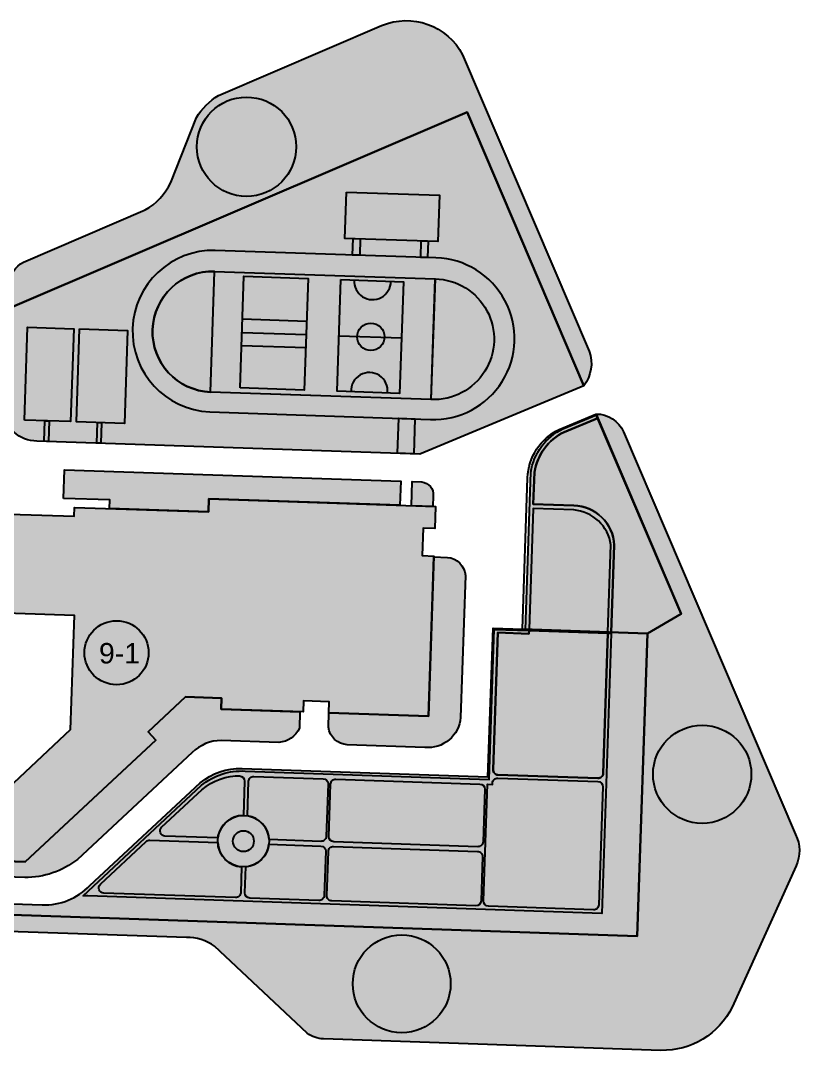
# Model space of a CAD drawing. Header units: millimetres. Extents: x 2242357 to 2245404, y 378014 to 382094.
# Drawn here: x 2243667.4 to 2243819.9, y 378197.3 to 378399.2 of the extents above; entities that cross this region are included whole.
import ezdxf

# ---------------------------------------------------------------- set-up
doc = ezdxf.new("R2010")
doc.units = ezdxf.units.MM
doc.layers.add('подписи_мвд', color=250, linetype='Continuous', transparency=0.4)
for name, color, linetype, true_color, transparency in [('школа_дорожки', 7, 'Continuous', 0x000000, 0.5), ('школа_дорожки_штриховки', 7, 'Continuous', 0xe5d73e, 0.5), ('школа_здание_штриховка', 7, 'Continuous', 0xae5b56, 0.5), ('школа_озеленение_штриховка', 7, 'Continuous', 0x4dd15e, 0.5), ('школа_розовая_площадка', 7, 'Continuous', 0x000000, 0.5), ('школа_розовая_площадка_штриховка', 7, 'Continuous', 0xd8749c, 0.5), ('школа_сад', 7, 'Continuous', 0x000000, 0.5), ('школа_сад_штриховка', 7, 'Continuous', 0x2d8650, 0.5), ('школа_штриховка_тропинки_площадки', 7, 'Continuous', 0xf4c085, 0.5)]:
    doc.layers.add(name, color=color, linetype=linetype, true_color=true_color, transparency=transparency)
for name, color, linetype, true_color in [('школа_контур_здания', 7, 'Continuous', 0x000000), ('школа_озеленение', 7, 'Continuous', 0x000000), ('школа_стадион', 7, 'Continuous', 0x000000), ('школа_стадион_дорожки_штриховка', 7, 'Continuous', 0x6d6b5f), ('школа_стадион_игра_штриховка', 7, 'Continuous', 0x3e738e), ('школа_стадион_озеленение_штриховка', 7, 'Continuous', 0x50ef34), ('школа_стадион_поле_штриховка', 7, 'Continuous', 0x419b31), ('школа_тропинки_площадки', 7, 'Continuous', 0x000000)]:
    doc.layers.add(name, color=color, linetype=linetype, true_color=true_color)
doc.styles.get("Standard").update_dxf_attribs({"font": 'arial.ttf'})

msp = doc.modelspace()

# ---------------------------------------------------------------- hatches: boundary and pattern name
at = {"layer": 'школа_дорожки_штриховки'}
h = msp.add_hatch(color=256, dxfattribs=at)
h.dxf.hatch_style = 1
edge = h.paths.add_edge_path()
edge.add_line((2243766.226253574, 378279.8287410578), (2243767.27619258, 378310.6722437174))
edge.add_arc((2243778.584223656, 378308.844119709), 11.45485068511808, 115.95700505604111, 170.8166759319917, ccw=False)
edge.add_line((2243773.570474855, 378319.1434365393), (2243780.1304564, 378321.87471087))
edge.add_line((2243780.1304564, 378321.87471087), (2243780.395630677, 378321.2532400124))
edge.add_line((2243780.395630677, 378321.2532400124), (2243773.838311432, 378318.5230741412))
edge.add_arc((2243778.54336208, 378308.9288420103), 10.68582199810089, 116.1235208703084, 170.7434327761716)
edge.add_line((2243767.996691542, 378310.6477173211), (2243767.783589209, 378304.3875228376))
edge.add_line((2243767.783589209, 378304.3875228376), (2243775.718992906, 378304.1173949612))
edge.add_arc((2243775.501650902, 378295.9731191638), 8.147175327184248, 2.7406115191815843, 88.471340492477, ccw=False)
edge.add_line((2243783.639507774, 378296.3626719255), (2243783.05717541, 378279.2558021947))
edge.add_line((2243783.05717541, 378279.2558021947), (2243782.411039874, 378279.2777971967))
edge.add_line((2243782.411039874, 378279.2777971967), (2243782.993372238, 378296.3846669276))
edge.add_arc((2243775.059509992, 378295.2542096912), 8.01399424108967, 8.109211684278199, 85.49310485613262)
edge.add_line((2243775.689242184, 378303.2434237365), (2243767.753838487, 378303.5135516128))
edge.add_line((2243767.753838487, 378303.5135516128), (2243766.946752536, 378279.8042146616))
edge.add_line((2243766.946752536, 378279.8042146616), (2243766.226253574, 378279.8287410578))
h = msp.add_hatch(color=256, dxfattribs=at)
h.dxf.hatch_style = 1
edge = h.paths.add_edge_path()
edge.add_line((2243711.320157453, 378252.0671196542), (2243759.14740731, 378250.43903948))
edge.add_line((2243759.14740731, 378250.43903948), (2243760.147992137, 378279.8326905399))
edge.add_line((2243760.147992137, 378279.8326905399), (2243766.939851612, 378279.6014898794))
edge.add_line((2243766.939851612, 378279.6014898794), (2243766.919039447, 378278.9901019374))
edge.add_line((2243766.919039447, 378278.9901019374), (2243760.8047134, 378279.1982387851))
edge.add_line((2243760.8047134, 378279.1982387851), (2243759.890713771, 378252.3481553074))
edge.add_arc((2243760.890134885, 378252.3141341647), 0.9999999998028002, 178.0503558834527, 268.0503559041322)
edge.add_line((2243760.856113742, 378251.3147130511), (2243780.435884902, 378250.6482010244))
edge.add_arc((2243780.469906045, 378251.6476221376), 0.9999999998067608, 268.0503558767865, 358.0503558834527)
edge.add_line((2243781.469327158, 378251.6136009948), (2243782.404138951, 378279.0750724145))
edge.add_line((2243782.404138951, 378279.0750724145), (2243783.050274487, 378279.0530774125))
edge.add_line((2243783.050274487, 378279.0530774125), (2243781.182427202, 378224.1823159982))
edge.add_line((2243781.182427202, 378224.1823159982), (2243680.553930039, 378227.6077954409))
edge.add_line((2243680.553930039, 378227.6077954409), (2243679.596164512, 378227.6403985923))
edge.add_line((2243679.596164512, 378227.6403985923), (2243702.803585695, 378249.2843196147))
edge.add_arc((2243710.627420379, 378239.7635980916), 12.32300805382037, 86.7774227764296, 129.4123084994112, ccw=False)
edge = h.paths.add_edge_path(flags=16)
edge.add_line((2243758.017020042, 378226.612335508), (2243758.795251427, 378249.4740271327))
edge.add_line((2243758.795251427, 378249.4740271327), (2243759.778501156, 378249.4405564775))
edge.add_line((2243759.778501156, 378249.4405564775), (2243759.788105512, 378249.7226985504))
edge.add_arc((2243760.787526625, 378249.6886774075), 0.9999999998107214, 88.05035585068879, 178.0503558701202, ccw=False)
edge.add_line((2243760.821547768, 378250.6880985209), (2243780.414539092, 378250.0211364685))
edge.add_arc((2243780.380517949, 378249.0217153552), 0.9999999999231087, -1.9496441298798004, 88.05035587701332, ccw=False)
edge.add_line((2243781.379939063, 378248.9876942122), (2243780.592103322, 378225.8438605146))
edge.add_arc((2243779.592682209, 378225.8778816573), 0.9999999998028002, 268.0503558770133, 358.05035588345265, ccw=False)
edge.add_line((2243779.558661066, 378224.878460544), (2243758.982420013, 378225.5788932517))
edge.add_arc((2243759.016441156, 378226.5783143652), 1.000000000155804, 178.0503558843604, 268.0503558774672, ccw=False)
edge = h.paths.add_edge_path(flags=16)
edge.add_line((2243728.667951693, 378237.2845815304), (2243756.873880142, 378236.3244277887))
edge.add_arc((2243756.839858999, 378235.3250066754), 0.9999999999231087, -1.9496441265466729, 88.05035587701332, ccw=False)
edge.add_line((2243757.839280112, 378235.2909855325), (2243757.544399164, 378226.6284239237))
edge.add_arc((2243756.544978051, 378226.6624450665), 0.9999999998028002, 268.0503558768999, 358.05035588345265, ccw=False)
edge.add_line((2243756.510956908, 378225.6630239533), (2243728.305028459, 378226.6231776949))
edge.add_arc((2243728.339049601, 378227.6225988084), 1.000000000139962, 178.0503558834527, 268.05035590413223, ccw=False)
edge.add_line((2243727.339628488, 378227.6566199511), (2243727.634509437, 378236.3191815598))
edge.add_arc((2243728.63393055, 378236.2851604171), 0.9999999998028002, 88.05035587701332, 178.0503558834527, ccw=False)
edge = h.paths.add_edge_path(flags=16)
edge.add_line((2243729.117280987, 378250.484290433), (2243757.323209435, 378249.5241366914))
edge.add_arc((2243757.289188292, 378248.5247155781), 0.9999999999231087, -1.9496441298798004, 88.05035587701332, ccw=False)
edge.add_line((2243758.288609406, 378248.4906944351), (2243757.938718527, 378238.2121352104))
edge.add_arc((2243756.939297413, 378238.2461563534), 1.000000000276113, 268.0503558774672, 358.0503558710279, ccw=False)
edge.add_line((2243756.90527627, 378237.2467352399), (2243728.699347822, 378238.2068889815))
edge.add_arc((2243728.733368964, 378239.206310095), 1.000000000139962, 178.0503558867858, 268.05035590413223, ccw=False)
edge.add_line((2243727.733947851, 378239.2403312377), (2243728.08383873, 378249.5188904625))
edge.add_arc((2243729.083259844, 378249.4848693195), 1.000000000276113, 88.05035587746721, 178.0503558710279, ccw=False)
edge = h.paths.add_edge_path(flags=16)
edge.add_line((2243711.272171148, 378228.2035698348), (2243711.446002085, 378233.3101093163))
edge.add_arc((2243710.999669611, 378238.3267865747), 5.036493164208861, 275.0842039777712, 353.0326864155925)
edge.add_line((2243715.998970865, 378237.7158443894), (2243726.156828095, 378237.3700623087))
edge.add_arc((2243726.122806952, 378236.3706411954), 0.9999999999231087, -1.9496441265466729, 88.05035587701332, ccw=False)
edge.add_line((2243727.122228066, 378236.3366200525), (2243726.827347117, 378227.6740584438))
edge.add_arc((2243725.827926004, 378227.7080795867), 0.9999999998107214, 268.0503558506888, 358.0503558701202, ccw=False)
edge.add_line((2243725.793904861, 378226.7086584733), (2243712.237571118, 378227.1701275785))
edge.add_arc((2243712.271592261, 378228.1695486918), 0.9999999999231087, 178.0503558734533, 268.0503558770133, ccw=False)
edge = h.paths.add_edge_path(flags=16)
edge.add_line((2243711.786117468, 378243.3014989449), (2243712.016381389, 378250.0658403462))
edge.add_arc((2243713.015802503, 378250.0318192034), 0.9999999998028002, 88.05035587701332, 178.0503558834527, ccw=False)
edge.add_line((2243713.049823646, 378251.0312403167), (2243726.606157388, 378250.5697712114))
edge.add_arc((2243726.572136245, 378249.5703500978), 1.000000000155804, -1.949644112306487, 88.05035587746721, ccw=False)
edge.add_line((2243727.571557359, 378249.5363289551), (2243727.221666479, 378239.2577697303))
edge.add_arc((2243726.222245366, 378239.2917908732), 0.9999999998047805, 268.0503558770133, 358.0503558801195, ccw=False)
edge.add_line((2243726.188224223, 378238.2923697599), (2243716.026520863, 378238.6382827661))
edge.add_arc((2243710.99966961, 378238.3267865751), 5.036493164227929, 3.545882882316584, 81.01650777059874)
edge = h.paths.add_edge_path(flags=16)
edge.add_line((2243694.981476338, 378241.0633478782), (2243702.08565048, 378247.6889088507))
edge.add_arc((2243710.446907995, 378239.4732252124), 11.72211947026893, 94.8413435305929, 135.5031419404679, ccw=False)
edge.add_line((2243709.457597784, 378251.1535227335), (2243710.257771553, 378251.1262841394))
edge.add_arc((2243710.22375041, 378250.1268630262), 0.9999999998649347, -1.9496441298798004, 88.05035587689991, ccw=False)
edge.add_line((2243711.223171523, 378250.0928418832), (2243710.994091412, 378243.3632766503))
edge.add_arc((2243710.99966961, 378238.3267865749), 5.036493164490779, 90.06345829485943, 172.5548288706259)
edge.add_line((2243706.00563754, 378238.9794021387), (2243695.629498232, 378239.3326147266))
edge.add_arc((2243695.663519374, 378240.3320358401), 1.000000000139962, 133.0035001051641, 268.05035590413223, ccw=False)
edge = h.paths.add_edge_path(flags=16)
edge.add_arc((2243710.99966961, 378238.3267865749), 2.048422809284821, 0, 360)
edge = h.paths.add_edge_path(flags=16)
edge.add_line((2243692.672170754, 378238.5099084617), (2243705.970395281, 378238.0572256132))
edge.add_arc((2243710.99966961, 378238.3267865747), 5.036493164273737, 183.0680253384229, 266.0372534558099)
edge.add_line((2243710.651608409, 378233.3023346848), (2243710.478961281, 378228.2305713718))
edge.add_arc((2243709.479540168, 378228.2645925145), 0.9999999998028002, 268.0503558770133, 358.05035588345265, ccw=False)
edge.add_line((2243709.445519025, 378227.2651714013), (2243683.632506039, 378228.1438682698))
edge.add_arc((2243683.666527181, 378229.1432893833), 1.000000000081788, 133.0035000765537, 268.0503559040188, ccw=False)
edge.add_line((2243682.984484146, 378229.8746014216), (2243691.956106575, 378238.2417993867))
edge.add_arc((2243692.63814961, 378237.5104873482), 0.9999999999270971, 88.05035585057527, 133.0035000720044, ccw=False)
at = {"layer": 'школа_здание_штриховка'}
h = msp.add_hatch(color=256, dxfattribs=at)
h.dxf.hatch_style = 1
h.paths.add_polyline_path([(2243626.678388776, 378235.6634368147), (2243628.993653126, 378303.6777325984), (2243663.414003733, 378302.5060346526), (2243663.349032425, 378300.5974069104), (2243665.110619335, 378300.537440997), (2243665.175590643, 378302.4460687392), (2243677.835550603, 378302.0151129581), (2243677.894607343, 378303.749991563), (2243704.141591292, 378302.8565219546), (2243704.229286994, 378305.4327121721), (2243748.635819305, 378303.9210761262), (2243748.489066863, 378299.6100073039), (2243746.203630939, 378299.6878054823), (2243746.019879094, 378294.2898247634), (2243748.305315019, 378294.212026585), (2243747.236645953, 378262.8183008684), (2243727.741860985, 378263.4819198931), (2243727.815326146, 378265.6400670732), (2243722.775138458, 378265.8116393395), (2243722.701673296, 378263.6534921594), (2243706.625953353, 378264.2007233091), (2243706.699418515, 378266.3588704892), (2243699.657588719, 378266.5985803516), (2243692.327866969, 378259.7548327972), (2243693.835156506, 378258.1422677577), (2243668.244677422, 378234.2484850736)])
h.paths.add_polyline_path([(2243640.103681209, 378247.41173543), (2243641.343694868, 378283.8389605925), (2243677.834653729, 378282.5967773845), (2243677.070071222, 378260.1360416295), (2243662.621264599, 378246.6452177817)], flags=16)
h = msp.add_hatch(color=256, dxfattribs=at)
h.dxf.hatch_style = 1
edge = h.paths.add_edge_path()
edge.add_arc((2243710.99966961, 378238.3267865749), 2.048422809284821, 0, 360)
at = {"layer": 'школа_озеленение_штриховка'}
h = msp.add_hatch(color=256, dxfattribs=at)
h.dxf.hatch_style = 1
h.paths.add_polyline_path([(2243675.734425034, 378305.5146385079), (2243675.925203208, 378311.1190279766), (2243741.804587591, 378308.8764378231), (2243741.644004844, 378304.1590834241), (2243704.229286994, 378305.4327121721), (2243704.141591292, 378302.8565219546), (2243684.779007968, 378303.5156407232), (2243684.836508243, 378305.2047958709)])
h = msp.add_hatch(color=256, dxfattribs=at)
h.dxf.hatch_style = 1
edge = h.paths.add_edge_path()
edge.add_line((2243743.917873126, 378304.0816790181), (2243744.078455872, 378308.799033417))
edge.add_line((2243744.078455872, 378308.799033417), (2243745.92432133, 378308.7361985903))
edge.add_arc((2243745.70557259, 378306.2493189021), 2.496481843537324, -4.736952132228794, 84.97313656241607, ccw=False)
edge.add_line((2243748.193527286, 378306.0431562877), (2243748.121885413, 378303.9385708721))
edge.add_line((2243748.121885413, 378303.9385708721), (2243743.917873126, 378304.0816790181))
h = msp.add_hatch(color=256, dxfattribs=at)
h.dxf.hatch_style = 1
edge = h.paths.add_edge_path()
edge.add_line((2243748.299222569, 378294.0330519095), (2243750.943255455, 378293.9430467862))
edge.add_arc((2243750.656266835, 378290.1121176953), 3.84166372397865, 4.50797477207459, 85.71577039993889, ccw=False)
edge.add_line((2243754.486046002, 378290.4140642118), (2243753.538203113, 378262.5697851589))
edge.add_arc((2243747.163909408, 378263.0629742764), 6.393344644005368, 264.4026196597415, 355.5757498670042, ccw=False)
edge.add_line((2243746.540319219, 378256.7001139905), (2243731.352002813, 378257.2171371707))
edge.add_arc((2243731.519158861, 378261.1162726517), 3.902716828562626, 186.9630931644505, 267.54523140230935, ccw=False)
edge.add_line((2243727.645226725, 378260.6431463931), (2243727.741860985, 378263.4819198931))
edge.add_line((2243727.741860985, 378263.4819198931), (2243747.236645953, 378262.8183008684))
edge.add_line((2243747.236645953, 378262.8183008684), (2243748.299222569, 378294.0330519095))
h = msp.add_hatch(color=256, dxfattribs=at)
h.dxf.hatch_style = 1
edge = h.paths.add_edge_path()
edge.add_line((2243598.074729637, 378267.63955102), (2243603.253729051, 378267.4632534847))
edge.add_line((2243603.253729051, 378267.4632534847), (2243601.918281836, 378228.2325272033))
edge.add_line((2243601.918281836, 378228.2325272033), (2243671.605073574, 378225.8603296722))
edge.add_arc((2243672.059419692, 378238.1393074468), 12.28738074541695, 267.8809112081336, 316.0766450996783)
edge.add_line((2243680.909631853, 378229.6156069426), (2243702.51863239, 378249.7687940339))
edge.add_arc((2243710.327552002, 378240.2844335185), 12.28545155481022, 88.14650465906601, 129.4662309426415, ccw=False)
edge.add_line((2243710.724912087, 378252.5634572937), (2243758.900843781, 378250.9235076939))
edge.add_line((2243758.900843781, 378250.9235076939), (2243759.892142293, 378280.0443595813))
edge.add_line((2243759.892142293, 378280.0443595813), (2243765.656133983, 378279.8481484124))
edge.add_line((2243765.656133983, 378279.8481484124), (2243790.139878503, 378279.0147009707))
edge.add_line((2243790.139878503, 378279.0147009707), (2243788.120601374, 378219.6954651768))
edge.add_line((2243788.120601374, 378219.6954651768), (2243596.664527616, 378226.2127924084))
edge.add_line((2243596.664527616, 378226.2127924084), (2243598.074729637, 378267.63955102))
edge = h.paths.add_edge_path(flags=16)
edge.add_line((2243711.320157453, 378252.0671196542), (2243759.14740731, 378250.43903948))
edge.add_line((2243759.14740731, 378250.43903948), (2243760.147992137, 378279.8326905399))
edge.add_line((2243760.147992137, 378279.8326905399), (2243766.939851612, 378279.6014898794))
edge.add_line((2243766.939851612, 378279.6014898794), (2243766.919039447, 378278.9901019374))
edge.add_line((2243766.919039447, 378278.9901019374), (2243760.8047134, 378279.1982387851))
edge.add_line((2243760.8047134, 378279.1982387851), (2243759.890713771, 378252.3481553074))
edge.add_arc((2243760.890134885, 378252.3141341647), 0.9999999998028002, 178.0503558834527, 268.0503559041322)
edge.add_line((2243760.856113742, 378251.3147130511), (2243780.435884902, 378250.6482010244))
edge.add_arc((2243780.469906045, 378251.6476221376), 0.9999999998067608, 268.0503558767865, 358.0503558834527)
edge.add_line((2243781.469327158, 378251.6136009948), (2243782.404138951, 378279.0750724145))
edge.add_line((2243782.404138951, 378279.0750724145), (2243783.050274487, 378279.0530774125))
edge.add_line((2243783.050274487, 378279.0530774125), (2243781.182427202, 378224.1823159982))
edge.add_line((2243781.182427202, 378224.1823159982), (2243680.553930039, 378227.6077954409))
edge.add_line((2243680.553930039, 378227.6077954409), (2243679.596164512, 378227.6403985923))
edge.add_line((2243679.596164512, 378227.6403985923), (2243702.803585695, 378249.2843196147))
edge.add_arc((2243710.627420379, 378239.7635980916), 12.32300805382037, 86.7774227764296, 129.4123084994112, ccw=False)
edge = h.paths.add_edge_path(flags=0)
edge.add_line((2243782.404138951, 378279.0750724145), (2243781.469327158, 378251.6136009948))
edge.add_arc((2243780.469906045, 378251.6476221376), 0.9999999998028002, 268.0503558768999, 358.05035588345265, ccw=False)
edge.add_line((2243780.435884902, 378250.6482010243), (2243760.856113742, 378251.3147130511))
edge.add_arc((2243760.890134885, 378252.3141341647), 1.000000000139962, 178.0503558834527, 268.05035590413223, ccw=False)
edge.add_line((2243759.890713771, 378252.3481553074), (2243760.8047134, 378279.1982387851))
edge.add_line((2243760.8047134, 378279.1982387851), (2243766.919039447, 378278.9901019374))
edge.add_line((2243766.919039447, 378278.9901019374), (2243766.939851612, 378279.6014898794))
edge.add_line((2243766.939851612, 378279.6014898794), (2243782.404138951, 378279.0750724145))
h = msp.add_hatch(color=256, dxfattribs=at)
h.dxf.hatch_style = 1
edge = h.paths.add_edge_path()
edge.add_line((2243722.073715487, 378263.6748683762), (2243721.964940798, 378260.4794519099))
edge.add_arc((2243717.589199056, 378262.465813035), 4.805491266124902, 274.2473315010768, 335.58440087935236, ccw=False)
edge.add_line((2243717.945103562, 378257.6735193991), (2243706.673260868, 378258.0572224903))
edge.add_arc((2243706.680302245, 378250.0058753506), 8.051350218805883, 90.05010851911895, 134.9688388262582)
edge.add_line((2243700.990235062, 378255.7021351591), (2243678.479007312, 378234.7590373992))
edge.add_arc((2243668.354642885, 378247.488423127), 16.26468616499927, 269.31259176351904, 308.4971157879816, ccw=False)
edge.add_line((2243668.159511392, 378231.2249075246), (2243630.508483103, 378232.5065804805))
edge.add_line((2243630.508483103, 378232.5065804805), (2243630.611387693, 378235.5295541938))
edge.add_line((2243630.611387693, 378235.5295541938), (2243668.244677422, 378234.2484850736))
edge.add_line((2243668.244677422, 378234.2484850736), (2243693.835156506, 378258.1422677577))
edge.add_line((2243693.835156506, 378258.1422677577), (2243692.327866969, 378259.7548327972))
edge.add_line((2243692.327866969, 378259.7548327972), (2243699.657588719, 378266.5985803516))
edge.add_line((2243699.657588719, 378266.5985803516), (2243706.699418515, 378266.3588704892))
edge.add_line((2243706.699418515, 378266.3588704892), (2243706.625953353, 378264.2007233091))
edge.add_line((2243706.625953353, 378264.2007233091), (2243722.073715487, 378263.6748683762))
h = msp.add_hatch(color=256, dxfattribs=at)
h.dxf.hatch_style = 1
edge = h.paths.add_edge_path()
edge.add_line((2243694.981476338, 378241.0633478782), (2243702.08565048, 378247.6889088507))
edge.add_arc((2243710.446907995, 378239.4732252124), 11.72211947026893, 94.8413435305929, 135.5031419404679, ccw=False)
edge.add_line((2243709.457597784, 378251.1535227335), (2243710.257771553, 378251.1262841394))
edge.add_arc((2243710.22375041, 378250.1268630262), 0.9999999998649347, -1.9496441298798004, 88.05035587689991, ccw=False)
edge.add_line((2243711.223171523, 378250.0928418832), (2243710.994091412, 378243.3632766503))
edge.add_arc((2243710.99966961, 378238.3267865749), 5.036493164490779, 90.06345829485943, 172.5548288706259)
edge.add_line((2243706.00563754, 378238.9794021387), (2243695.629498232, 378239.3326147266))
edge.add_arc((2243695.663519374, 378240.3320358401), 1.000000000139962, 133.0035001051641, 268.05035590413223, ccw=False)
h = msp.add_hatch(color=256, dxfattribs=at)
h.dxf.hatch_style = 1
edge = h.paths.add_edge_path()
edge.add_line((2243711.786117468, 378243.3014989449), (2243712.016381389, 378250.0658403462))
edge.add_arc((2243713.015802503, 378250.0318192034), 0.9999999998028002, 88.05035587701332, 178.0503558834527, ccw=False)
edge.add_line((2243713.049823646, 378251.0312403167), (2243726.606157388, 378250.5697712114))
edge.add_arc((2243726.572136245, 378249.5703500978), 1.000000000155804, -1.949644112306487, 88.05035587746721, ccw=False)
edge.add_line((2243727.571557359, 378249.5363289551), (2243727.221666479, 378239.2577697303))
edge.add_arc((2243726.222245366, 378239.2917908732), 0.9999999998047805, 268.0503558770133, 358.0503558801195, ccw=False)
edge.add_line((2243726.188224223, 378238.2923697599), (2243716.026520863, 378238.6382827661))
edge.add_arc((2243710.99966961, 378238.3267865751), 5.036493164227929, 3.545882882316584, 81.01650777059874)
h = msp.add_hatch(color=256, dxfattribs=at)
h.dxf.hatch_style = 1
edge = h.paths.add_edge_path()
edge.add_line((2243729.117280987, 378250.484290433), (2243757.323209435, 378249.5241366914))
edge.add_arc((2243757.289188292, 378248.5247155781), 0.9999999999231087, -1.9496441298798004, 88.05035587701332, ccw=False)
edge.add_line((2243758.288609406, 378248.4906944351), (2243757.938718527, 378238.2121352104))
edge.add_arc((2243756.939297413, 378238.2461563534), 1.000000000276113, 268.0503558774672, 358.0503558710279, ccw=False)
edge.add_line((2243756.90527627, 378237.2467352399), (2243728.699347822, 378238.2068889815))
edge.add_arc((2243728.733368964, 378239.206310095), 1.000000000139962, 178.0503558867858, 268.05035590413223, ccw=False)
edge.add_line((2243727.733947851, 378239.2403312377), (2243728.08383873, 378249.5188904625))
edge.add_arc((2243729.083259844, 378249.4848693195), 1.000000000276113, 88.05035587746721, 178.0503558710279, ccw=False)
h = msp.add_hatch(color=256, dxfattribs=at)
h.dxf.hatch_style = 1
edge = h.paths.add_edge_path()
edge.add_line((2243758.017020042, 378226.612335508), (2243758.795251427, 378249.4740271327))
edge.add_line((2243758.795251427, 378249.4740271327), (2243759.778501156, 378249.4405564775))
edge.add_line((2243759.778501156, 378249.4405564775), (2243759.788105512, 378249.7226985504))
edge.add_arc((2243760.787526625, 378249.6886774075), 0.9999999998107214, 88.05035585068879, 178.0503558701202, ccw=False)
edge.add_line((2243760.821547768, 378250.6880985209), (2243780.414539092, 378250.0211364685))
edge.add_arc((2243780.380517949, 378249.0217153552), 0.9999999999231087, -1.9496441298798004, 88.05035587701332, ccw=False)
edge.add_line((2243781.379939063, 378248.9876942122), (2243780.592103322, 378225.8438605146))
edge.add_arc((2243779.592682209, 378225.8778816573), 0.9999999998028002, 268.0503558770133, 358.05035588345265, ccw=False)
edge.add_line((2243779.558661066, 378224.878460544), (2243758.982420013, 378225.5788932517))
edge.add_arc((2243759.016441156, 378226.5783143652), 1.000000000155804, 178.0503558843604, 268.0503558774672, ccw=False)
h = msp.add_hatch(color=256, dxfattribs=at)
h.dxf.hatch_style = 1
edge = h.paths.add_edge_path()
edge.add_line((2243692.672170754, 378238.5099084617), (2243705.970395281, 378238.0572256132))
edge.add_arc((2243710.99966961, 378238.3267865747), 5.036493164273737, 183.0680253384229, 266.0372534558099)
edge.add_line((2243710.651608409, 378233.3023346848), (2243710.478961281, 378228.2305713718))
edge.add_arc((2243709.479540168, 378228.2645925145), 0.9999999998028002, 268.0503558770133, 358.05035588345265, ccw=False)
edge.add_line((2243709.445519025, 378227.2651714013), (2243683.632506039, 378228.1438682698))
edge.add_arc((2243683.666527181, 378229.1432893833), 1.000000000081788, 133.0035000765537, 268.0503559040188, ccw=False)
edge.add_line((2243682.984484146, 378229.8746014216), (2243691.956106575, 378238.2417993867))
edge.add_arc((2243692.63814961, 378237.5104873482), 0.9999999999270971, 88.05035585057527, 133.0035000720044, ccw=False)
h = msp.add_hatch(color=256, dxfattribs=at)
h.dxf.hatch_style = 1
edge = h.paths.add_edge_path()
edge.add_line((2243711.272171148, 378228.2035698348), (2243711.446002085, 378233.3101093163))
edge.add_arc((2243710.999669611, 378238.3267865747), 5.036493164208861, 275.0842039777712, 353.0326864155925)
edge.add_line((2243715.998970865, 378237.7158443894), (2243726.156828095, 378237.3700623087))
edge.add_arc((2243726.122806952, 378236.3706411954), 0.9999999999231087, -1.9496441265466729, 88.05035587701332, ccw=False)
edge.add_line((2243727.122228066, 378236.3366200525), (2243726.827347117, 378227.6740584438))
edge.add_arc((2243725.827926004, 378227.7080795867), 0.9999999998107214, 268.0503558506888, 358.0503558701202, ccw=False)
edge.add_line((2243725.793904861, 378226.7086584733), (2243712.237571118, 378227.1701275785))
edge.add_arc((2243712.271592261, 378228.1695486918), 0.9999999999231087, 178.0503558734533, 268.0503558770133, ccw=False)
h = msp.add_hatch(color=256, dxfattribs=at)
h.dxf.hatch_style = 1
edge = h.paths.add_edge_path()
edge.add_line((2243728.667951693, 378237.2845815304), (2243756.873880142, 378236.3244277887))
edge.add_arc((2243756.839858999, 378235.3250066754), 0.9999999999231087, -1.9496441265466729, 88.05035587701332, ccw=False)
edge.add_line((2243757.839280112, 378235.2909855325), (2243757.544399164, 378226.6284239237))
edge.add_arc((2243756.544978051, 378226.6624450665), 0.9999999998028002, 268.0503558768999, 358.05035588345265, ccw=False)
edge.add_line((2243756.510956908, 378225.6630239533), (2243728.305028459, 378226.6231776949))
edge.add_arc((2243728.339049601, 378227.6225988084), 1.000000000139962, 178.0503558834527, 268.05035590413223, ccw=False)
edge.add_line((2243727.339628488, 378227.6566199511), (2243727.634509437, 378236.3191815598))
edge.add_arc((2243728.63393055, 378236.2851604171), 0.9999999998028002, 88.05035587701332, 178.0503558834527, ccw=False)
at = {"layer": 'школа_розовая_площадка_штриховка'}
h = msp.add_hatch(color=256, dxfattribs=at)
h.dxf.hatch_style = 1
edge = h.paths.add_edge_path()
edge.add_line((2243767.783589209, 378304.3875228376), (2243767.996691542, 378310.6477173211))
edge.add_arc((2243778.543362082, 378308.928842009), 10.68582199987011, 116.12352087625209, 170.7434327710014, ccw=False)
edge.add_line((2243773.838311432, 378318.5230741412), (2243780.395630677, 378321.2532400124))
edge.add_line((2243780.395630677, 378321.2532400124), (2243796.775322767, 378282.8652734137))
edge.add_line((2243796.775322767, 378282.8652734137), (2243790.139878503, 378279.0147009707))
edge.add_line((2243790.139878503, 378279.0147009707), (2243783.05717541, 378279.2558021947))
edge.add_line((2243783.05717541, 378279.2558021947), (2243783.639507774, 378296.3626719255))
edge.add_arc((2243775.501650903, 378295.9731191643), 8.147175326753382, 2.740611515658286, 88.47134049565237)
edge.add_line((2243775.718992906, 378304.1173949612), (2243767.783589209, 378304.3875228376))
h = msp.add_hatch(color=256, dxfattribs=at)
h.dxf.hatch_style = 1
edge = h.paths.add_edge_path()
edge.add_line((2243766.946752536, 378279.8042146616), (2243782.411039874, 378279.2777971967))
edge.add_line((2243782.411039874, 378279.2777971967), (2243782.993372238, 378296.3846669274))
edge.add_arc((2243775.059509993, 378295.2542096918), 8.013994240521923, 8.109211679391915, 85.49310485912454)
edge.add_line((2243775.689242184, 378303.2434237365), (2243767.753838487, 378303.5135516128))
edge.add_line((2243767.753838487, 378303.5135516128), (2243766.946752536, 378279.8042146616))
at = {"layer": 'школа_сад_штриховка'}
h = msp.add_hatch(color=256, dxfattribs=at)
h.dxf.hatch_style = 1
edge = h.paths.add_edge_path()
edge.add_line((2243782.404138951, 378279.0750724145), (2243781.469327158, 378251.6136009948))
edge.add_arc((2243780.469906045, 378251.6476221376), 0.9999999998028002, 268.0503558768999, 358.05035588345265, ccw=False)
edge.add_line((2243780.435884902, 378250.6482010243), (2243760.856113742, 378251.3147130511))
edge.add_arc((2243760.890134885, 378252.3141341647), 1.000000000139962, 178.0503558834527, 268.05035590413223, ccw=False)
edge.add_line((2243759.890713771, 378252.3481553074), (2243760.8047134, 378279.1982387851))
edge.add_line((2243760.8047134, 378279.1982387851), (2243766.919039447, 378278.9901019374))
edge.add_line((2243766.919039447, 378278.9901019374), (2243766.939851612, 378279.6014898794))
edge.add_line((2243766.939851612, 378279.6014898794), (2243782.404138951, 378279.0750724145))
at = {"layer": 'школа_стадион_дорожки_штриховка'}
h = msp.add_hatch(color=256, dxfattribs=at)
h.dxf.hatch_style = 1
h.paths.add_polyline_path([(2243731.1728815, 378365.536832572), (2243749.375395396, 378364.9172035513), (2243749.066859506, 378355.8535079489), (2243730.86434561, 378356.4731369696)])
h = msp.add_hatch(color=256, dxfattribs=at)
h.dxf.hatch_style = 1
h.paths.add_polyline_path([(2243732.480510711, 378356.4181213379), (2243733.886805702, 378356.370249863), (2243733.777497368, 378353.1591567829), (2243732.371202378, 378353.2070282578)])
h = msp.add_hatch(color=256, dxfattribs=at)
h.dxf.hatch_style = 1
edge = h.paths.add_edge_path()
edge.add_arc((2243748.263283913, 378336.8182445784), 15.83884499440259, 267.7515851831714, 448.3491265716008)
edge.add_line((2243748.719588212, 378352.6505153298), (2243705.496260617, 378354.121874083))
edge.add_arc((2243705.121731546, 378338.2868196333), 15.83948299186033, 88.64509875673404, 267.4556129980807)
edge.add_line((2243704.418564052, 378322.4629523145), (2243747.641891648, 378320.9915935616))
edge = h.paths.add_edge_path(flags=16)
edge.add_line((2243747.774235684, 378324.8793938078), (2243704.550908072, 378326.3507525618))
edge.add_arc((2243705.029990792, 378338.178771211), 11.83771706952345, 88.42015531366678, 267.6805564410357, ccw=False)
edge.add_line((2243705.356356623, 378350.0119884726), (2243748.579684218, 378348.5406297194))
edge.add_arc((2243748.25920402, 378336.7072121057), 11.83775654319411, -92.34794644731062, 88.44865820202949, ccw=False)
h = msp.add_hatch(color=256, dxfattribs=at)
h.dxf.hatch_style = 1
h.paths.add_polyline_path([(2243745.832876783, 378355.9635954653), (2243747.16811339, 378355.918142878), (2243747.058805056, 378352.7070497979), (2243745.723568449, 378352.7525023851)])
h = msp.add_hatch(color=256, dxfattribs=at)
h.dxf.hatch_style = 1
h.paths.add_polyline_path([(2243668.097071212, 378320.8586116415), (2243668.717389335, 378339.081368914), (2243677.774854488, 378338.7730451135), (2243677.154536366, 378320.5502878409)])
h = msp.add_hatch(color=256, dxfattribs=at)
h.dxf.hatch_style = 1
h.paths.add_polyline_path([(2243678.906831068, 378338.7345116701), (2243688.304715455, 378338.41459971), (2243687.684397332, 378320.1918424374), (2243678.286512945, 378320.5117543975)])
h = msp.add_hatch(color=256, dxfattribs=at)
h.dxf.hatch_style = 1
h.paths.add_polyline_path([(2243672.09286591, 378320.7225913989), (2243672.943913996, 378320.6936209998), (2243672.807211873, 378316.6777950727), (2243671.956163788, 378316.7067654718)])
h = msp.add_hatch(color=256, dxfattribs=at)
h.dxf.hatch_style = 1
h.paths.add_polyline_path([(2243682.312510096, 378316.3542266545), (2243682.449212219, 378320.3700525815), (2243683.22920192, 378320.3435010701), (2243683.092499797, 378316.3276751431)])
h = msp.add_hatch(color=256, dxfattribs=at)
h.dxf.hatch_style = 1
h.paths.add_polyline_path([(2243741.196774976, 378314.3497563053), (2243741.430066888, 378321.203049348), (2243744.581423583, 378321.0957744917), (2243744.348131671, 378314.242481449)])
at = {"layer": 'школа_стадион_игра_штриховка'}
h = msp.add_hatch(color=256, dxfattribs=at)
h.dxf.hatch_style = 1
edge = h.paths.add_edge_path()
edge.add_line((2243704.550908111, 378326.3507525602), (2243705.356356623, 378350.0119884726))
edge.add_arc((2243705.029990793, 378338.1787712108), 11.83771706956639, 88.42015531819612, 267.6805566237671)
h = msp.add_hatch(color=256, dxfattribs=at)
h.dxf.hatch_style = 1
edge = h.paths.add_edge_path()
edge.add_arc((2243748.259204021, 378336.7072121056), 11.8377565431689, -92.34794636837682, 88.44865820653558, ccw=False)
edge.add_line((2243747.774235684, 378324.8793938078), (2243748.579684217, 378348.5406297194))
at = {"layer": 'школа_стадион_озеленение_штриховка'}
h = msp.add_hatch(color=256, dxfattribs=at)
h.dxf.hatch_style = 1
edge = h.paths.add_edge_path()
edge.add_arc((2243670.378777553, 378322.9817287929), 6.230163834070805, 180.836640883767, 271.6800654926664, ccw=False)
edge.add_line((2243664.149277912, 378322.8907583133), (2243664.823204766, 378342.6883509234))
edge.add_line((2243664.823204766, 378342.6883509234), (2243754.804010008, 378381.2305749955))
edge.add_line((2243754.804010008, 378381.2305749955), (2243777.697382865, 378327.5769392804))
edge.add_line((2243777.697382865, 378327.5769392804), (2243745.570692714, 378314.2008644335))
edge.add_line((2243745.570692714, 378314.2008644335), (2243670.561436441, 378316.7542431743))
edge = h.paths.add_edge_path(flags=16)
edge.add_arc((2243748.263283913, 378336.8182445784), 15.83884499440259, 267.7515851831714, 448.3491265716008)
edge.add_line((2243748.719588212, 378352.6505153298), (2243705.496260617, 378354.121874083))
edge.add_arc((2243705.121731546, 378338.2868196333), 15.83948299186033, 88.64509875673404, 267.4556129980807)
edge.add_line((2243704.418564052, 378322.4629523145), (2243747.641891648, 378320.9915935616))
h.paths.add_polyline_path([(2243678.906831068, 378338.7345116701), (2243688.304715455, 378338.41459971), (2243687.684397332, 378320.1918424374), (2243678.286512945, 378320.5117543975)], flags=16)
h.paths.add_polyline_path([(2243668.097071212, 378320.8586116415), (2243668.717389335, 378339.081368914), (2243677.774854488, 378338.7730451135), (2243677.154536366, 378320.5502878409)], flags=16)
h.paths.add_polyline_path([(2243672.09286591, 378320.7225913989), (2243672.943913996, 378320.6936209998), (2243672.807211873, 378316.6777950727), (2243671.956163788, 378316.7067654718)], flags=16)
h.paths.add_polyline_path([(2243682.312510096, 378316.3542266545), (2243682.449212219, 378320.3700525815), (2243683.22920192, 378320.3435010701), (2243683.092499797, 378316.3276751431)], flags=17)
h.paths.add_polyline_path([(2243741.196774976, 378314.3497563053), (2243741.430066888, 378321.203049348), (2243744.581423583, 378321.0957744917), (2243744.348131671, 378314.242481449)], flags=17)
h.paths.add_polyline_path([(2243731.1728815, 378365.536832572), (2243749.375395396, 378364.9172035513), (2243749.066859506, 378355.8535079489), (2243730.86434561, 378356.4731369696)], flags=16)
h.paths.add_polyline_path([(2243745.832876783, 378355.9635954653), (2243747.16811339, 378355.918142878), (2243747.058805056, 378352.7070497979), (2243745.723568449, 378352.7525023851)], flags=16)
h.paths.add_polyline_path([(2243732.480510711, 378356.4181213379), (2243733.886805702, 378356.370249863), (2243733.777497368, 378353.1591567829), (2243732.371202378, 378353.2070282578)], flags=16)
at = {"layer": 'школа_стадион_поле_штриховка'}
h = msp.add_hatch(color=256, dxfattribs=at)
h.dxf.hatch_style = 1
h.paths.add_polyline_path([(2243705.356356625, 378350.0119884725), (2243748.579684217, 378348.5406297193), (2243747.69209095, 378324.8830477486), (2243704.550908111, 378326.3507525605)])
at = {"layer": 'школа_штриховка_тропинки_площадки'}
h = msp.add_hatch(color=256, dxfattribs=at)
h.dxf.hatch_style = 1
edge = h.paths.add_edge_path()
edge.add_line((2243664.823204766, 378342.6883509234), (2243664.98905764, 378347.5605230519))
edge.add_arc((2243670.721794383, 378346.7622977699), 5.788042343140623, 118.68282880223879, 172.073111405082, ccw=False)
edge.add_line((2243667.943762104, 378351.8400896939), (2243691.747975009, 378362.036345497))
edge.add_arc((2243685.952512612, 378372.4241556466), 11.89512438345643, 299.1575815996043, 335.1834735250258)
edge.add_line((2243696.749199023, 378367.431606534), (2243701.798285429, 378380.1480434026))
edge.add_arc((2243713.236279895, 378373.0787864205), 13.44626757458422, 121.90135051830629, 148.2818454535942, ccw=False)
edge.add_line((2243706.130487577, 378384.4941194082), (2243738.068494659, 378398.1743906845))
edge.add_arc((2243742.903246675, 378386.7273161446), 12.4261958208204, 27.406326657265822, 112.89710498070869, ccw=False)
edge.add_line((2243753.93478299, 378392.4470669351), (2243778.722135087, 378334.3546413194))
edge.add_arc((2243771.971091585, 378331.9090433721), 7.18035776799046, -37.108553735609576, 19.913162713050212, ccw=False)
edge.add_line((2243777.697382865, 378327.5769392804), (2243754.804010008, 378381.2305749955))
edge.add_line((2243754.804010008, 378381.2305749955), (2243664.823204766, 378342.6883509234))
h = msp.add_hatch(color=256, dxfattribs=at)
h.dxf.hatch_style = 1
edge = h.paths.add_edge_path()
edge.add_arc((2243780.1068116, 378316.1876738176), 5.856660120064606, 23.871120317630925, 90.47590166670142, ccw=False)
edge.add_line((2243785.462481586, 378318.5577511914), (2243819.148293768, 378239.6106119079))
edge.add_arc((2243812.8168058, 378236.4352404458), 7.083129520658059, -24.631806411946116, 26.634706626071022, ccw=False)
edge.add_line((2243819.255405103, 378233.4830949848), (2243806.725086284, 378205.7763209706))
edge.add_arc((2243793.111280621, 378212.5109229409), 15.18850118793179, 268.7778429039731, 333.6788969511584, ccw=False)
edge.add_line((2243792.787324353, 378197.3258769853), (2243726.666671969, 378199.5766801063))
edge.add_arc((2243726.878369736, 378205.3741784712), 5.801362187931995, 234.1135745195709, 267.908752865461, ccw=False)
edge.add_line((2243723.477724782, 378200.6740277148), (2243705.334158376, 378217.729163771))
edge.add_arc((2243700.087528543, 378210.525385114), 8.911876993721773, 53.93353645666103, 91.48966501788911)
edge.add_line((2243699.855849772, 378219.4342501653), (2243597.062461267, 378222.9334243466))
edge.add_arc((2243597.527287065, 378230.4725696138), 7.553461086349254, 174.7906668856975, 266.47189623764467, ccw=False)
edge.add_line((2243590.005024629, 378231.1583846188), (2243591.049635188, 378261.8453563253))
edge.add_arc((2243597.119655259, 378261.6729875224), 6.072466933932258, 97.17629630028199, 178.3734235627398, ccw=False)
edge.add_line((2243596.361065824, 378267.6978855905), (2243598.074729637, 378267.63955102))
edge.add_line((2243598.074729637, 378267.63955102), (2243596.664527616, 378226.2127924084))
edge.add_line((2243596.664527616, 378226.2127924084), (2243788.120601374, 378219.6954651768))
edge.add_line((2243788.120601374, 378219.6954651768), (2243790.139878503, 378279.0147009707))
edge.add_line((2243790.139878503, 378279.0147009707), (2243796.775322767, 378282.8652734137))
edge.add_line((2243796.775322767, 378282.8652734137), (2243780.058166442, 378322.0441319119))

# ---------------------------------------------------------------- linework, layer by layer
at = {"layer": 'подписи_мвд'}
msp.add_circle((2243686.14798482, 378275.2600222453), 6.278003119256351, dxfattribs=at)
at = {"layer": 'школа_дорожки'}
for points in [[(2243766.226253574, 378279.8287410578), (2243767.27619258, 378310.6722437174, -0.2440495760911803), (2243773.570474855, 378319.1434365393), (2243780.1304564, 378321.87471087), (2243780.395630677, 378321.2532400124), (2243773.838311432, 378318.5230741412, 0.2429414040933176), (2243767.996691542, 378310.6477173211), (2243767.783589209, 378304.3875228376), (2243775.718992906, 378304.1173949612, -0.3925538798801002), (2243783.639507774, 378296.3626719255), (2243783.05717541, 378279.2558021947), (2243782.411039874, 378279.2777971967), (2243782.993372238, 378296.3846669276, 0.3510960600584945), (2243775.689242184, 378303.2434237365), (2243767.753838487, 378303.5135516128), (2243766.946752536, 378279.8042146616)], [(2243711.320157453, 378252.0671196542), (2243759.14740731, 378250.43903948), (2243760.147992137, 378279.8326905399), (2243766.939851612, 378279.6014898794), (2243766.919039447, 378278.9901019374), (2243760.8047134, 378279.1982387851), (2243759.890713771, 378252.3481553074, 0.414213562373095), (2243760.856113742, 378251.3147130511), (2243780.435884902, 378250.6482010244, 0.4142135624071923), (2243781.469327158, 378251.6136009948), (2243782.404138951, 378279.0750724145), (2243783.050274487, 378279.0530774125), (2243781.182427202, 378224.1823159982), (2243680.553930039, 378227.6077954409), (2243679.596164512, 378227.6403985923), (2243702.803585695, 378249.2843196147, -0.1882058940695026)]]:
    msp.add_lwpolyline(points, format="xyb", close=True, dxfattribs=at)
msp.add_circle((2243710.99966961, 378238.3267865749), 5.036493164487183, dxfattribs=at)
at = {"layer": 'школа_контур_здания'}
msp.add_lwpolyline([(2243765.656133983, 378279.8481484124), (2243766.667250298, 378309.551177411, -0.278157189103672), (2243772.840404863, 378319.0389882555), (2243780.058166442, 378322.0441319119), (2243796.775322767, 378282.8652734137), (2243790.139878503, 378279.0147009707)], format="xyb", close=True, dxfattribs=at)
msp.add_lwpolyline([(2243665.175590643, 378302.4460687392), (2243677.835550603, 378302.0151129581), (2243677.894607343, 378303.749991563), (2243704.141591292, 378302.8565219546), (2243704.229286994, 378305.4327121721), (2243748.635819305, 378303.9210761262), (2243748.489066863, 378299.6100073039), (2243746.203630939, 378299.6878054823), (2243746.019879094, 378294.2898247634), (2243748.305315019, 378294.212026585), (2243747.236645953, 378262.8183008684), (2243727.741860985, 378263.4819198931), (2243727.815326146, 378265.6400670732), (2243722.775138458, 378265.8116393395), (2243722.701673296, 378263.6534921594), (2243706.625953353, 378264.2007233091), (2243706.699418515, 378266.3588704892), (2243699.657588719, 378266.5985803516), (2243692.327866969, 378259.7548327972), (2243693.835156506, 378258.1422677577), (2243668.244677422, 378234.2484850736), (2243626.678388776, 378235.6634368147)], dxfattribs=at)
msp.add_lwpolyline([(2243640.103681209, 378247.41173543), (2243641.343694868, 378283.8389605925), (2243677.834653729, 378282.5967773845), (2243677.070071222, 378260.1360416295), (2243662.621264599, 378246.6452177817)], close=True, dxfattribs=at)
for centre, radius in [((2243711.612616665, 378374.4345925058), 9.729906311567083), ((2243800.85684824, 378251.4440581673), 9.623565478692266), ((2243710.99966961, 378238.3267865749), 2.048422809284821), ((2243742.003702978, 378210.3783780618), 9.58814773570955)]:
    msp.add_circle(centre, radius, dxfattribs=at)
at = {"layer": 'школа_озеленение'}
msp.add_lwpolyline([(2243675.734425034, 378305.5146385079), (2243675.925203208, 378311.1190279766), (2243741.804587591, 378308.8764378231), (2243741.644004844, 378304.1590834241), (2243704.229286994, 378305.4327121721), (2243704.141591292, 378302.8565219546), (2243684.779007968, 378303.5156407232), (2243684.836508243, 378305.2047958709)], close=True, dxfattribs=at)
for points in [[(2243743.917873126, 378304.0816790181), (2243744.078455872, 378308.799033417), (2243745.92432133, 378308.7361985903, -0.4127323253488566), (2243748.193527286, 378306.0431562877), (2243748.121885413, 378303.9385708721)], [(2243748.299222569, 378294.0330519095), (2243750.943255455, 378293.9430467862, -0.369949902039884), (2243754.486046002, 378290.4140642118), (2243753.538203113, 378262.5697851589, -0.4202233412693212), (2243746.540319219, 378256.7001139905), (2243731.352002813, 378257.2171371707, -0.3668494519435758), (2243727.645226725, 378260.6431463931), (2243727.741860985, 378263.4819198931), (2243747.236645953, 378262.8183008684)], [(2243598.074729637, 378267.63955102), (2243603.253729051, 378267.4632534847), (2243601.918281836, 378228.2325272033), (2243671.605073574, 378225.8603296722, 0.2134493604133375), (2243680.909631853, 378229.6156069426), (2243702.51863239, 378249.7687940339, -0.1822705087878983), (2243710.724912087, 378252.5634572937), (2243758.900843781, 378250.9235076939), (2243759.892142293, 378280.0443595813), (2243765.656133983, 378279.8481484124), (2243790.139878503, 378279.0147009707), (2243788.120601374, 378219.6954651768), (2243596.664527616, 378226.2127924084)], [(2243722.073715487, 378263.6748683762), (2243721.964940798, 378260.4794519099, -0.2742119865024112), (2243717.945103562, 378257.6735193991), (2243706.673260868, 378258.0572224903, 0.1985437570504858), (2243700.990235062, 378255.7021351591), (2243678.479007312, 378234.7590373992, -0.1726604521810134), (2243668.159511392, 378231.2249075246), (2243630.508483103, 378232.5065804805), (2243630.611387693, 378235.5295541938), (2243668.244677422, 378234.2484850736), (2243693.835156506, 378258.1422677577), (2243692.327866969, 378259.7548327972), (2243699.657588719, 378266.5985803516), (2243706.699418515, 378266.3588704892), (2243706.625953353, 378264.2007233091)], [(2243694.981476338, 378241.0633478782), (2243702.08565048, 378247.6889088507, -0.1793059262979381), (2243709.457597784, 378251.1535227335), (2243710.257771553, 378251.1262841394, -0.414213562373095), (2243711.223171523, 378250.0928418832), (2243710.994091412, 378243.3632766503, 0.3763303627521799), (2243706.00563754, 378238.9794021387), (2243695.629498232, 378239.3326147266, -0.6684744031632358)], [(2243711.786117468, 378243.3014989449), (2243712.016381389, 378250.0658403462, -0.414213562373095), (2243713.049823646, 378251.0312403167), (2243726.606157388, 378250.5697712114, -0.414213562373095), (2243727.571557359, 378249.5363289551), (2243727.221666479, 378239.2577697303, -0.414213562373095), (2243726.188224223, 378238.2923697599), (2243716.026520863, 378238.6382827661, 0.3515212045810372)], [(2243729.117280987, 378250.484290433), (2243757.323209435, 378249.5241366914, -0.414213562373095), (2243758.288609406, 378248.4906944351), (2243757.938718527, 378238.2121352104, -0.414213562373095), (2243756.90527627, 378237.2467352399), (2243728.699347822, 378238.2068889815, -0.414213562373095), (2243727.733947851, 378239.2403312377), (2243728.08383873, 378249.5188904625, -0.414213562373095)], [(2243758.017020042, 378226.612335508), (2243758.795251427, 378249.4740271327), (2243759.778501156, 378249.4405564775), (2243759.788105512, 378249.7226985504, -0.414213562373095), (2243760.821547768, 378250.6880985209), (2243780.414539092, 378250.0211364685, -0.414213562373095), (2243781.379939063, 378248.9876942122), (2243780.592103322, 378225.8438605146, -0.414213562373095), (2243779.558661066, 378224.878460544), (2243758.982420013, 378225.5788932517, -0.414213562373095)], [(2243692.672170754, 378238.5099084617), (2243705.970395281, 378238.0572256132, 0.3787125761166676), (2243710.651608409, 378233.3023346848), (2243710.478961281, 378228.2305713718, -0.414213562373095), (2243709.445519025, 378227.2651714013), (2243683.632506039, 378228.1438682698, -0.668474403169205), (2243682.984484146, 378229.8746014216), (2243691.956106575, 378238.2417993867, -0.1986998399261703)], [(2243711.272171148, 378228.2035698348), (2243711.446002085, 378233.3101093163, 0.3538656164954252), (2243715.998970865, 378237.7158443894), (2243726.156828095, 378237.3700623087, -0.414213562373095), (2243727.122228066, 378236.3366200525), (2243726.827347117, 378227.6740584438, -0.414213562373095), (2243725.793904861, 378226.7086584733), (2243712.237571118, 378227.1701275785, -0.414213562373095)], [(2243728.667951693, 378237.2845815304), (2243756.873880142, 378236.3244277887, -0.414213562373095), (2243757.839280112, 378235.2909855325), (2243757.544399164, 378226.6284239237, -0.414213562373095), (2243756.510956908, 378225.6630239533), (2243728.305028459, 378226.6231776949, -0.414213562373095), (2243727.339628488, 378227.6566199511), (2243727.634509437, 378236.3191815598, -0.414213562373095)]]:
    msp.add_lwpolyline(points, format="xyb", close=True, dxfattribs=at)
at = {"layer": 'школа_розовая_площадка'}
for points in [[(2243767.783589209, 378304.3875228376), (2243767.996691542, 378310.6477173211, -0.2429414040434318), (2243773.838311432, 378318.5230741412), (2243780.395630677, 378321.2532400124), (2243796.775322767, 378282.8652734137), (2243790.139878503, 378279.0147009707), (2243783.05717541, 378279.2558021947), (2243783.639507774, 378296.3626719255, 0.3925538799138688), (2243775.718992906, 378304.1173949612)], [(2243766.946752536, 378279.8042146616), (2243782.411039874, 378279.2777971967), (2243782.993372238, 378296.3846669274, 0.3510960600971433), (2243775.689242184, 378303.2434237365), (2243767.753838487, 378303.5135516128)]]:
    msp.add_lwpolyline(points, format="xyb", close=True, dxfattribs=at)
at = {"layer": 'школа_сад'}
msp.add_lwpolyline([(2243782.404138951, 378279.0750724145), (2243781.469327158, 378251.6136009948, -0.414213562373095), (2243780.435884902, 378250.6482010243), (2243760.856113742, 378251.3147130511, -0.414213562373095), (2243759.890713771, 378252.3481553074), (2243760.8047134, 378279.1982387851), (2243766.919039447, 378278.9901019374), (2243766.939851612, 378279.6014898794)], format="xyb", close=True, dxfattribs=at)
at = {"layer": 'школа_стадион'}
for points in [[(2243670.561436441, 378316.7542431743, -0.418531709571251), (2243664.149277912, 378322.8907583133), (2243664.823204766, 378342.6883509234), (2243754.804010008, 378381.2305749955), (2243777.697382865, 378327.5769392804), (2243745.570692714, 378314.2008644335)], [(2243747.641891648, 378320.9915935616, 1.005228175415401), (2243748.719588212, 378352.6505153298), (2243705.496260617, 378354.121874083, 0.9896732826254717), (2243704.418564052, 378322.4629523145)]]:
    msp.add_lwpolyline(points, format="xyb", close=True, dxfattribs=at)
for points in [[(2243731.1728815, 378365.536832572), (2243749.375395396, 378364.9172035513), (2243749.066859506, 378355.8535079489), (2243730.86434561, 378356.4731369696)], [(2243732.480510711, 378356.4181213379), (2243733.886805702, 378356.370249863), (2243733.777497368, 378353.1591567829), (2243732.371202378, 378353.2070282578)], [(2243745.832876783, 378355.9635954653), (2243747.16811339, 378355.918142878), (2243747.058805056, 378352.7070497979), (2243745.723568449, 378352.7525023851)], [(2243705.356356625, 378350.0119884725), (2243748.579684217, 378348.5406297193), (2243747.69209095, 378324.8830477486), (2243704.550908111, 378326.3507525605)], [(2243710.363792331, 378327.1534192499), (2243711.108716618, 378349.0366658678), (2243723.664567783, 378348.6092540385), (2243722.919643497, 378326.7260074206)], [(2243730.109397941, 378348.3898665505), (2243742.331439954, 378347.973817868), (2243741.586515668, 378326.09057125), (2243729.364473655, 378326.5066199325)], [(2243668.097071212, 378320.8586116415), (2243668.717389335, 378339.081368914), (2243677.774854488, 378338.7730451135), (2243677.154536366, 378320.5502878409)], [(2243678.906831068, 378338.7345116701), (2243688.304715455, 378338.41459971), (2243687.684397332, 378320.1918424374), (2243678.286512945, 378320.5117543975)], [(2243672.09286591, 378320.7225913989), (2243672.943913996, 378320.6936209998), (2243672.807211873, 378316.6777950727), (2243671.956163788, 378316.7067654718)], [(2243682.312510096, 378316.3542266545), (2243682.449212219, 378320.3700525815), (2243683.22920192, 378320.3435010701), (2243683.092499797, 378316.3276751431)], [(2243741.196774976, 378314.3497563053), (2243741.430066888, 378321.203049348), (2243744.581423583, 378321.0957744917), (2243744.348131671, 378314.242481449)]]:
    msp.add_lwpolyline(points, close=True, dxfattribs=at)
for points in [[(2243747.774235684, 378324.8793938078), (2243704.550908072, 378326.3507525618, -0.9935665214646489), (2243705.356356623, 378350.0119884726), (2243748.579684218, 378348.5406297194, -1.006975962434302), (2243747.774235667, 378324.8793938085)], [(2243704.550908111, 378326.3507525602), (2243705.356356623, 378350.0119884726, 0.9935665230475516), (2243704.550908111, 378326.35075256)], [(2243748.579684217, 378348.5406297193, -1.006975961780714), (2243747.774235684, 378324.8793938078), (2243748.579684217, 378348.5406297194)]]:
    msp.add_lwpolyline(points, format="xyb", dxfattribs=at)
for points in [[(2243747.774235684, 378324.8793938078), (2243748.579684217, 378348.5406297194)], [(2243710.825128642, 378340.7058519654), (2243723.380979808, 378340.2784401361)], [(2243710.734364481, 378338.039521218), (2243723.290215646, 378337.6121093887)], [(2243729.735045805, 378337.3927219007), (2243741.957087818, 378336.9766732182)], [(2243710.647424777, 378335.4855395371), (2243723.203275942, 378335.0581277078)]]:
    msp.add_lwpolyline(points, dxfattribs=at)
msp.add_circle((2243735.953480647, 378337.1810411013), 2.667875144630671, dxfattribs=at)
for centre, radius, start, end in [((2243736.288882477, 378348.0545941879), 3.590217993067094, 176.0575680617238, 0.04314368771581949), ((2243735.664187735, 378326.6170736027), 3.567306113028134, 352.8277920404822, 183.2729197133798)]:
    msp.add_arc(centre, radius, start, end, dxfattribs=at)
at = {"layer": 'школа_тропинки_площадки'}
for points in [[(2243664.823204766, 378342.6883509234), (2243664.98905764, 378347.5605230519, -0.2372668151434532), (2243667.943762104, 378351.8400896939), (2243691.747975009, 378362.036345497, 0.15850025127756), (2243696.749199023, 378367.431606534), (2243701.798285429, 378380.1480434026, -0.115617702265103), (2243706.130487577, 378384.4941194082), (2243738.068494659, 378398.1743906845, -0.3913460551890769), (2243753.93478299, 378392.4470669351), (2243778.722135087, 378334.3546413194, -0.2540685164943765), (2243777.697382865, 378327.5769392804), (2243754.804010008, 378381.2305749955)], [(2243780.058166442, 378322.0441319119, -0.2990861432147847), (2243785.462481586, 378318.5577511914), (2243819.148293768, 378239.6106119079, -0.2274996440716965), (2243819.255405103, 378233.4830949848), (2243806.725086284, 378205.7763209706, -0.2910050666797715), (2243792.787324353, 378197.3258769853), (2243726.666671969, 378199.5766801063, -0.148537458665985), (2243723.477724782, 378200.6740277148), (2243705.334158376, 378217.729163771, 0.165352261150451), (2243699.855849772, 378219.4342501653), (2243597.062461267, 378222.9334243466, -0.4228342737165673), (2243590.005024629, 378231.1583846188), (2243591.049635188, 378261.8453563253, -0.3698969825245025), (2243596.361065824, 378267.6978855905), (2243598.074729637, 378267.63955102), (2243596.664527616, 378226.2127924084), (2243788.120601374, 378219.6954651768), (2243790.139878503, 378279.0147009707), (2243796.775322767, 378282.8652734137)]]:
    msp.add_lwpolyline(points, format="xyb", close=True, dxfattribs=at)

# ---------------------------------------------------------------- texts
at = {"layer": 'подписи_мвд', "insert": (2243682.700267798, 378277.1622309019), "char_height": 4, "attachment_point": 1}
msp.add_mtext_dynamic_manual_height_columns('9-1', width=36.1200985237956, gutter_width=12.5, heights=[0], dxfattribs=at)

doc.saveas('drawing.dxf')
